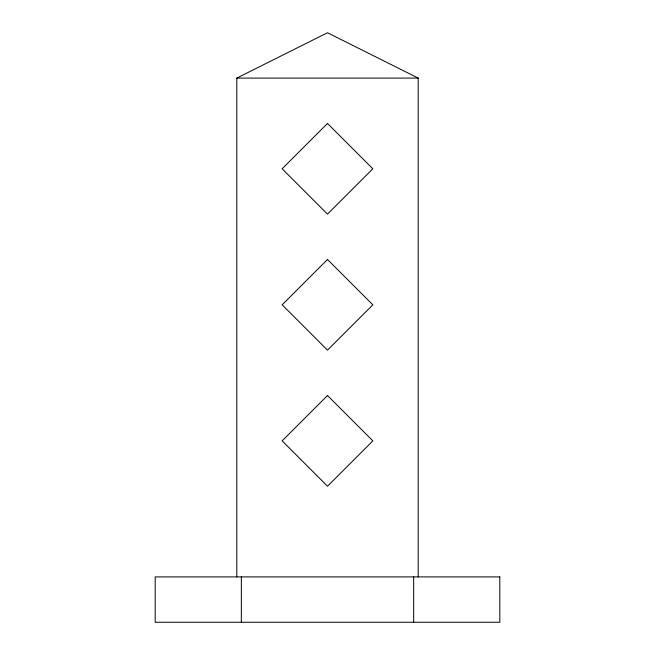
<?xml version="1.0" encoding="UTF-8"?>
<svg xmlns="http://www.w3.org/2000/svg" width="655" height="655" viewBox="0 0 655 655"><rect width="100%" height="100%" fill="white"/><g stroke="black" fill="none" stroke-linecap="round" stroke-linejoin="round"><path stroke-width="0.98" d="M236.807 576.908L236.807 78.092L327.5 32.75L418.193 78.092L418.193 576.908M236.807 78.092L418.193 78.092M413.657 576.908L413.657 622.25M241.343 576.908L241.343 622.25M327.5 123.443L282.158 168.785L327.5 214.136L372.842 168.785L327.5 123.443M327.5 259.478L282.158 304.829L327.5 350.171L372.842 304.829L327.5 259.478M327.5 395.522L282.158 440.864L327.5 486.215L372.842 440.864L327.5 395.522M499.814 576.908L155.186 576.908L155.186 622.25L499.814 622.25L499.814 576.908"/></g></svg>
